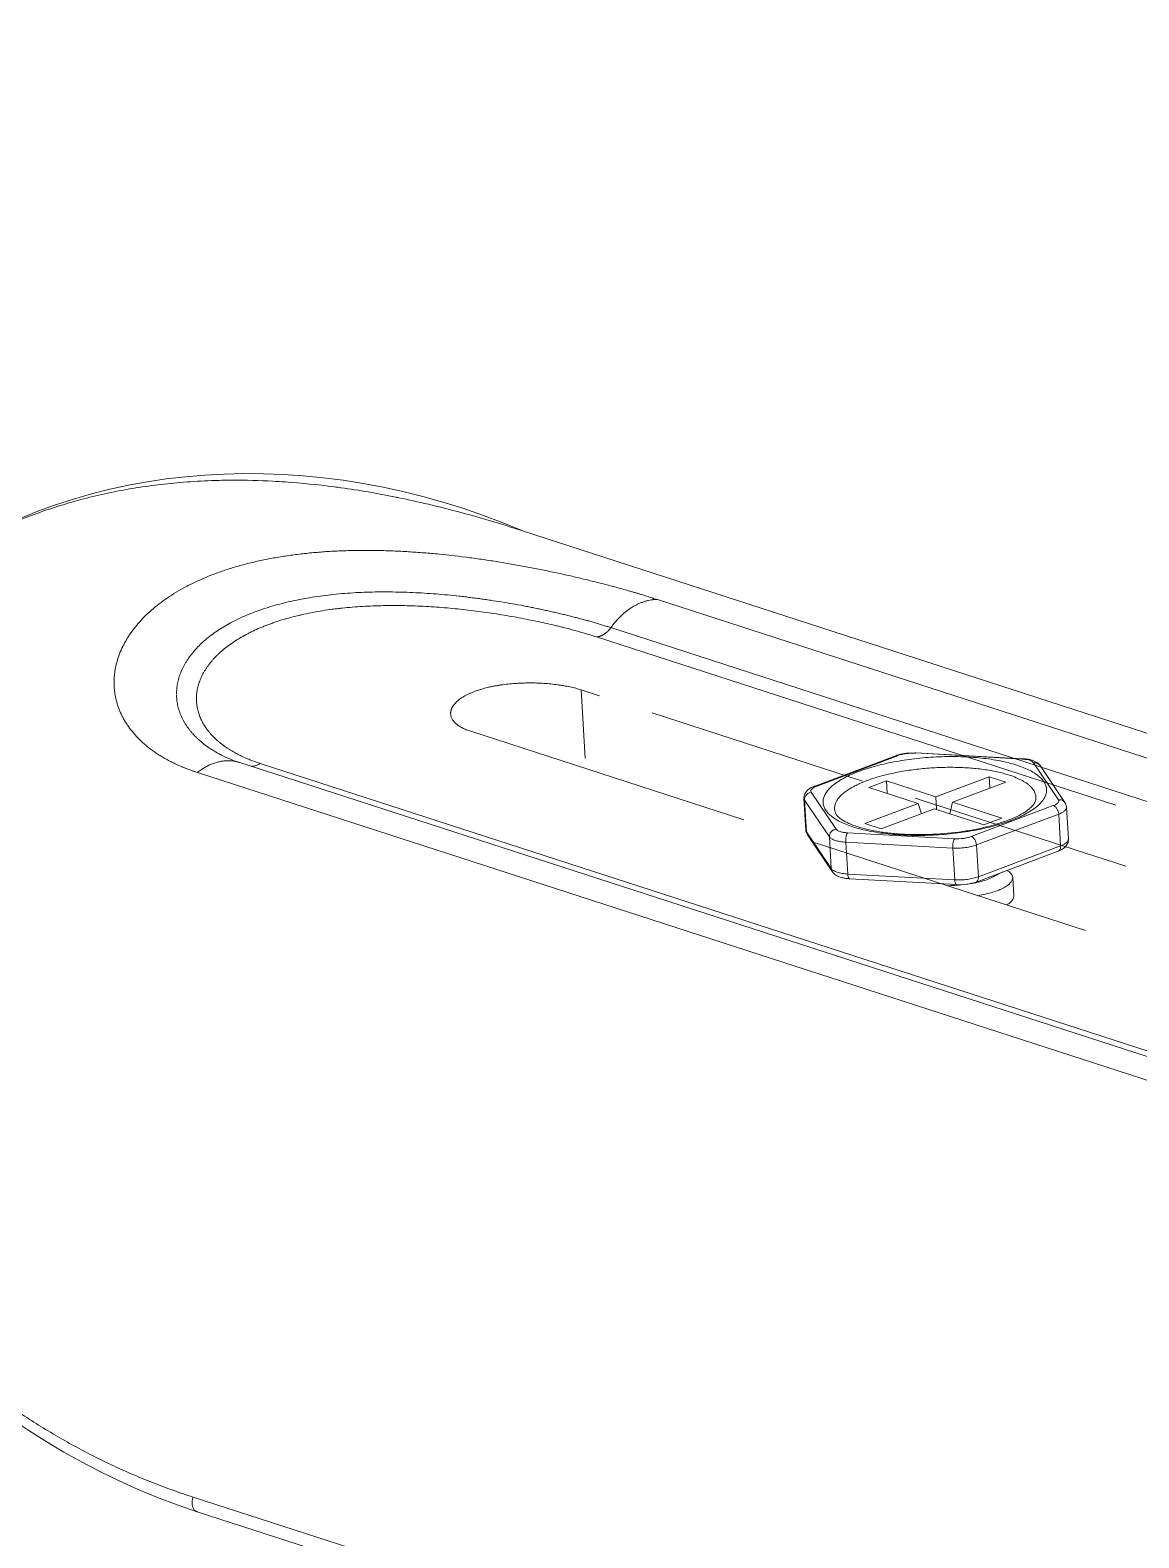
# Model space of a CAD drawing. Header units: millimetres. Extents: x 7106 to 73427, y -466 to 50348.
# Drawn here: x 20008 to 21023, y 13289 to 14669 of the extents above; entities that cross this region are included whole.
import ezdxf

# ---------------------------------------------------------------- set-up
doc = ezdxf.new("R2010")
doc.units = ezdxf.units.MM
doc.linetypes.add('PDF_IMPORT', pattern=[1, 0.8, -0.2])
doc.layers.add('CCTV', color=7, linetype='Continuous')
doc.layers.add('Cotas', color=1, linetype='Continuous')

# ---------------------------------------------------------------- blocks, each defined once
blk = doc.blocks.new('IB9389-HM EHM OK')
at = {"color": 1}
blk.add_wipeout([(153.89, 404.83), (155.96, 426.05), (156.41, 430.57), (156.38, 437.04), (154.93, 443.98), (151.66, 451.58), (136.79, 469.66), (121.53, 481.29), (94.57, 496.16), (65.62, 507.94), (33.52, 517.95), (-11.46, 528.22), (-52.49, 534.65), (-84.09, 537.96), (-106.97, 539.52), (-152.99, 540.53), (-202.03, 538.34), (-252.69, 531.86), (-297.24, 521.18), (-319.46, 513.13), (-338.53, 503.6), (-356.99, 489.67), (-367.65, 474.37), (-370.14, 464.51), (-370.39, 457.49), (-371.34, 415.98), (-371.37, 406.67), (-370.21, 399.19), (-366.57, 389.2), (-361.64, 380.82), (-345.8, 363.92), (-311.05, 341.89), (-286.31, 331.11), (-254.92, 320.59), (-255.02, 316.5), (-255.34, 302.48), (-258.02, 185.49), (-258.83, 150), (-261.25, 105.95), (-263.65, 65.97), (-267.7, 69.25), (-288.77, 83.54), (-314.38, 95.44), (-331.78, 100.37), (-346.48, 102.45), (-356.02, 103.05), (-371.74, 111.63), (-398.1, 120.21), (-407.19, 122.9), (-435, 125.13), (-460.01, 123.05), (-487.19, 116.54), (-500.44, 111.45), (-1226.28, -124.62), (-1242.22, -129.01), (-1265.55, -141.13), (-1278.69, -152.62), (-1285.54, -160.36), (-1295.27, -174.64), (-1300.96, -185.76), (-1302.72, -190.3), (-1303.24, -195.2), (-1302.49, -198.24), (-1301.72, -200.53), (-1296.26, -202.86), (-1288.19, -205.57), (-1285.43, -206.81), (-1276.09, -205.59), (-1243.66, -198.76), (-1211.69, -192.09), (-1192.58, -188.13), (-1187.22, -187.03), (-1191.61, -196.45), (-1199.05, -216.95), (-1203.63, -234.97), (-1206.5, -251.73), (-1208.72, -285.93), (-1206.01, -324.7), (-1198.89, -360.31), (-1185.84, -399.2), (-1170.35, -431.37), (-1155.92, -454.59), (-1127.28, -489.29), (-1095.09, -516.15), (-1060.07, -534.56), (-1027.71, -542.88), (-981.44, -541.1), (-934.42, -525.17), (-753.03, -466.4), (-647.75, -432.29), (-602.86, -413.06), (-516.79, -386.79), (-423.07, -359.43), (-383.58, -342.04), (-336.6, -327.61), (-275.71, -298.65), (-223.06, -265.49), (-198.09, -233.66), (-188.7, -214.42), (-180.85, -190.9), (-176.54, -170.09), (-174.57, -153.13), (-166.19, -150.42), (-157.02, -147.45), (-150.25, -145.25), (-146.9, -154.96), (-143.04, -163.12), (-138.3, -171.93), (-136.48, -175.46), (-123.77, -175.7), (-93.08, -174.26), (-59.88, -168.58), (-31.24, -157.53), (-18.9, -148.35), (-14, -142.61), (-9.34, -133.7), (-7.78, -126.86), (-5.99, -99.44), (-1.62, -26.96), (2.89, 48.04), (5.79, 96.19), (9.34, 144.52), (19.13, 244.78), (24.88, 303.7), (37.62, 306.01), (72.04, 314.52), (99.9, 324.84), (123.27, 337.84), (141.05, 354.34), (148.33, 366.83), (151.56, 380.99)], dxfattribs=at)
at = {"layer": 'Cotas', "color": 1, "lineweight": 13}
for points in [[(-1238.98, -127.84), (-502.61, 110.76, -0.002174), (-500.44, 111.45, -0.011406), (-486.71, 115.46), (-486.5, 115.52, -0.014665), (-471.57, 119.04, 0.006322), (-470.78, 119.2, -0.015459), (-456.97, 121.56, 0.000399), (-455.25, 121.79, -0.015211), (-442.95, 123.03, -0.004884), (-439.76, 123.22, -0.014319), (-429.57, 123.47, -0.007799), (-424.23, 123.36, -0.010342), (-417.2, 122.96, -0.011211), (-410.72, 122.31, -0.009857), (-404.35, 121.4, -0.011566), (-398.1, 120.21, -0.01167), (-391.99, 118.76, -0.01301), (-386.01, 117.05, -0.012301), (-380.18, 115.08, -0.0119), (-374.51, 112.85, -0.011981)], [(-374.72, -111.47, -0.008514), (-379.39, -114.56, -0.007511), (-384.15, -117.49, -0.007529), (-388.99, -120.26, -0.007522), (-393.92, -122.87, -0.00837), (-398.91, -125.33, -0.006268), (-403.99, -127.62, -0.007132), (-409.13, -129.74, -0.007449), (-414.33, -131.71, -0.00711), (-419.6, -133.51), (-490.43, -156.46, 0.009497)], [(-515.39, 99.18, 0.00065), (-513.66, 99.57, 0.000621), (-511.89, 99.96, -0.002785), (-508.31, 100.71, -0.004127), (-504.66, 101.43, -0.004318), (-500.95, 102.11, -0.004271), (-497.19, 102.75, -0.004016), (-493.39, 103.34, -0.002664), (-489.56, 103.88, -0.00805), (-481.82, 104.77, -0.00412), (-477.95, 105.11, -0.002769), (-474.07, 105.38, -0.00545), (-470.21, 105.58, -0.004107), (-466.37, 105.7, -0.005474), (-462.57, 105.72, -0.006914), (-458.79, 105.66, -0.008383), (-455.07, 105.52, -0.007071), (-451.4, 105.27, -0.007162), (-447.8, 104.93, -0.008724), (-444.27, 104.5, -0.007597), (-440.82, 103.96, -0.00778), (-437.46, 103.33, -0.007935), (-434.2, 102.59, -0.009673), (-431.05, 101.76, -0.009894), (-428.01, 100.83, -0.012239), (-425.09, 99.8, -0.012542), (-422.3, 98.68, -0.010497), (-419.65, 97.47, -0.011542), (-417.14, 96.18, -0.013705), (-414.78, 94.8, -0.012565), (-412.57, 93.35, -0.013022), (-410.52, 91.82, -0.016479), (-408.64, 90.22, -0.018514), (-406.93, 88.56, -0.019135), (-405.39, 86.84, -0.020144), (-404.03, 85.09, -0.011818), (-403.41, 84.19, -0.008227), (-402.84, 83.28, -0.008591), (-402.32, 82.36, -0.015635), (-401.84, 81.44, -0.021849), (-401.02, 79.58, -0.022327), (-400.39, 77.69, -0.006503), (-400.14, 76.75, -0.010581), (-399.95, 75.8, -0.010674), (-399.8, 74.85, -0.016254), (-399.7, 73.9, -0.016487), (-399.64, 72.95, -0.016543), (-399.64, 72.01, -0.011008), (-399.68, 71.07, -0.011628), (-399.77, 70.13, -0.016309), (-399.91, 69.2, -0.010863), (-400.09, 68.27)], [(-517.12, 98.78, 0.002202), (-518.81, 98.37, 0.002947), (-520.48, 97.96, 0.003722), (-522.12, 97.55, 0.004945), (-525.34, 96.71)], [(-912.23, -28.29), (-911.65, -28.1), (-536.99, 93.3, -0.013504), (-536.22, 93.28, 0.004774), (-535.65, 93.73, -0.002142), (-534.97, 93.94, -0.006842), (-534.28, 94.16, -0.00887), (-533.57, 94.37, -0.006731), (-532.87, 94.59, -0.00201), (-532.15, 94.8, 0.006623), (-531.43, 95.02, 0.006518), (-530.69, 95.23)], [(-524.17, 85.07, -0.012904), (-524.38, 85.27, -0.012092), (-524.59, 85.49, 0.011696), (-524.8, 85.71, -0.018475), (-525.18, 86.21, 0.010253), (-525.79, 87.02, 0.007283), (-526.43, 87.8, 0.011226), (-527.1, 88.53, 0.015152), (-527.79, 89.22, 0.015423), (-528.5, 89.86, 0.012123), (-529.23, 90.45, 0.01572), (-529.98, 90.99, 0.017744), (-530.73, 91.48, 0.016022), (-531.5, 91.91, 0.013486), (-532.28, 92.29, 0.013739), (-533.07, 92.6, 0.019737), (-533.86, 92.87, 0.01393), (-534.65, 93.07, 0.039958), (-536.19, 93.28)], [(-457.29, 91.15, 0.006266), (-459.84, 91.38, 0.008022), (-462.42, 91.57, 0.003969), (-465.04, 91.7, 0.003934), (-467.69, 91.77, 0.005859), (-470.35, 91.8, 0.00386), (-473.04, 91.76, 0.005809), (-475.72, 91.69, 0.005876), (-478.42, 91.56, 0.00397), (-481.11, 91.4, 0.003851), (-483.8, 91.18, 0.003862), (-486.47, 90.93, 0.004093), (-489.13, 90.64, 0.002184), (-491.76, 90.31, 0.001962), (-494.37, 89.95, 0.002282), (-496.94, 89.56, 0.001999), (-499.47, 89.14, 0.00406), (-501.96, 88.7, 0.004518), (-504.4, 88.22, 0.004614), (-506.79, 87.73, 0.004275), (-509.11, 87.22, 0.002182), (-511.38, 86.7)], [(-491.18, 93.64, 0.003558), (-492.62, 93.44, 0.003587), (-494.05, 93.24, 0.003593), (-495.46, 93.02, 0.003611), (-498.27, 92.57, 0.003671), (-501.03, 92.1, 0.001849), (-503.75, 91.59, -0.000737), (-505.09, 91.33, -0.00077), (-506.42, 91.06, 0.000793), (-507.73, 90.79)], [(-415.49, 70.76, 0.01508), (-415.57, 71.44, 0.007454), (-415.68, 72.12, 0.005651), (-415.84, 72.8, 0.022252), (-416.24, 74.16, 0.02603), (-416.77, 75.5, 0.015752), (-417.09, 76.17, 0.009346), (-417.44, 76.84, 0.003423), (-417.82, 77.5, 0.009179), (-418.25, 78.16, 0.017098), (-419.18, 79.45, 0.015747), (-420.24, 80.71, 0.019368), (-421.43, 81.94, 0.016542), (-422.75, 83.14, 0.010152), (-424.18, 84.3, 0.014218), (-425.75, 85.41, 0.025489), (-429.08, 87.4, 0.010965), (-431.11, 88.44, 0.012698), (-433.13, 89.34, 0.010244), (-435.23, 90.18, 0.009157), (-437.43, 90.96, 0.010972), (-439.73, 91.68, 0.008693), (-442.11, 92.33, 0.008975), (-444.57, 92.91, 0.008313), (-447.1, 93.43, 0.005825), (-449.7, 93.89, 0.006032), (-452.36, 94.27, 0.007345), (-455.08, 94.59, 0.011485), (-460.78, 95.05, 0.00366), (-463.5, 95.16, 0.005432), (-466.38, 95.23, 0.005378), (-469.28, 95.23, 0.003562), (-472.2, 95.18, 0.003558), (-475.13, 95.08, 0.003632), (-478.07, 94.92, 0.001765), (-481, 94.72, 0.001609), (-483.93, 94.46, 0.003724), (-486.84, 94.16, 0.000403), (-488.3, 94)], [(-511.57, 89.93, 0.00301), (-512.81, 89.64, 0.000962), (-514.03, 89.34, 0.001013), (-515.25, 89.04, 0.001997), (-516.43, 88.73, 0.004178), (-517.6, 88.43, 0.004231), (-518.75, 88.11, 0.004312), (-519.87, 87.81)], [(-446.46, 89.33, 0.004328), (-447.6, 89.59, 0.008567), (-449.94, 90.07, 0.00844), (-452.33, 90.49, 0.006222), (-454.79, 90.85, 0.004635), (-456.04, 91)], [(-428.74, 81.81, 0.01235), (-430.2, 82.81, 0.007941), (-430.96, 83.29, 0.004852), (-431.75, 83.76, 0.013388), (-433.41, 84.67, 0.009569), (-434.28, 85.11, 0.004723), (-435.17, 85.54, 0.010459), (-437.03, 86.35, 0.002819), (-437.99, 86.74, 0.009229), (-438.98, 87.11, 0.004583), (-439.99, 87.47, 0.004548), (-441.01, 87.82, 0.004504), (-442.07, 88.15, 0.005807), (-443.14, 88.47, 0.007231), (-445.33, 89.06)], [(-520.98, 87.49, 0.008846), (-521.52, 87.33, 0.008846), (-522.06, 87.17, 0.009041), (-522.59, 87.01, 0.011777), (-523.11, 86.85, 0.01475), (-523.64, 86.69, 0.00914), (-524.16, 86.53)], [(-522.05, 83.93, 0.031801), (-521.57, 83.85, -0.005055), (-519.7, 84.44, -0.004871), (-517.73, 85.02, -0.002367), (-515.69, 85.59, -0.002904), (-513.57, 86.15, -0.003343), (-512.48, 86.42)], [(-425.6, 79.15, 0.004744), (-426.17, 79.7, 0.015893), (-427.4, 80.77, 0.013567), (-428.06, 81.29)], [(-421.8, 73.92, 0.010448), (-422.1, 74.52, 0.010385), (-422.43, 75.12, 0.003962), (-422.8, 75.71, 0.004082), (-423.2, 76.3, 0.005846), (-423.62, 76.88, 0.005601), (-424.07, 77.46)], [(-420.79, 65.44, 0.010153), (-420.65, 66.04, 0.009879), (-420.56, 66.63, -0.000903), (-420.49, 67.23, 0.008013), (-420.46, 67.84, 0.00862), (-420.45, 68.45, 0.008505), (-420.48, 69.06, 0.016869), (-420.54, 69.67, 0.015595), (-420.63, 70.28, 0.008216), (-420.74, 70.89, 0.008103), (-420.9, 71.49, 0.021811), (-421.29, 72.72, 0.00742), (-421.53, 73.32)], [(-516.33, 70.87, 0.014352), (-517.01, 70.68, 0.007461), (-517.65, 70.49), (-518.69, 53.2)], [(-512.56, 71.65, 0.006297), (-513.37, 71.51, 0.007649), (-514.15, 71.38, 0.00139), (-514.9, 71.22)], [(-502.8, 72.2, 0.00852), (-504.64, 72.24, 0.005681), (-506.47, 72.21, 0.005611), (-508.28, 72.12, 0.006133), (-510.03, 71.97, 0.006369), (-511.74, 71.77)], [(-496.53, 71.58, 0.011701), (-497.4, 71.72, 0.011992), (-499.17, 71.94, 0.00884), (-500.97, 72.1, 0.006052), (-501.88, 72.16)], [(-485.55, 66.77, 0.014375), (-485.89, 67.15, 0.027273), (-486.27, 67.53, 0.025243), (-486.71, 67.91, 0.024067), (-487.2, 68.27, 0.018025), (-487.74, 68.62, 0.010517), (-488.32, 68.97, 0.009867), (-488.95, 69.3, 0.01863), (-489.62, 69.61, 0.012399), (-490.33, 69.91, 0.003761), (-491.09, 70.2, 0.00667), (-491.79, 70.44, 0.013002), (-492.52, 70.67, 0.009467), (-494.06, 71.08, 0.006156), (-494.87, 71.26, 0.007304), (-495.69, 71.43)], [(-427.42, 56.34, 0.009428), (-426.8, 56.81, 0.014127), (-426.22, 57.28, 0.014508), (-425.65, 57.76, 0.014973), (-425.12, 58.25, 0.010274), (-424.61, 58.76, 0.015899), (-424.13, 59.27, 0.016371), (-423.68, 59.79, 0.006002), (-423.26, 60.32, 0.006345), (-422.87, 60.86, 0.017486), (-422.5, 61.41, 0.013788), (-422.17, 61.97, 0.020058), (-421.58, 63.1, 0.02651), (-421.13, 64.26, 0.018576), (-420.94, 64.85)], [(-417.11, 62.84, 0.013215), (-416.8, 63.46, 0.003771), (-416.51, 64.1, 0.014028), (-416.26, 64.75, 0.009584), (-416.04, 65.4)], [(-401.3, 64.66, 0.019148), (-400.93, 65.55, 0.014006), (-400.6, 66.45, 0.01731), (-400.32, 67.36)], [(-488.65, 60.41, 0.008618), (-488.14, 60.63, 0.008746), (-487.66, 60.87, 0.013954), (-487.22, 61.11, 0.009056), (-486.8, 61.37, 0.018259), (-486.42, 61.64)], [(-485.51, 62.49, 0.030001), (-485.28, 62.8, 0.027581), (-485.08, 63.1, 0.013215), (-484.92, 63.42)], [(-484.81, 63.74, 0.048928), (-484.74, 64.06, 0.033412), (-484.7, 64.39)], [(-424.1, 55.55, 0.013356), (-422.69, 56.54, 0.015734), (-421.41, 57.58, 0.018128), (-420.8, 58.12, 0.009258), (-420.23, 58.68, 0.014057), (-419.69, 59.24, 0.005103), (-419.18, 59.81, 0.014955), (-418.7, 60.4, 0.015402), (-418.26, 61, 0.019742), (-417.84, 61.6, 0.009959), (-417.46, 62.21)], [(-415.12, 51.79, 0.003799), (-414.54, 52.07, 0.009282), (-413.42, 52.64, 0.009452), (-412.34, 53.24, 0.008087), (-411.3, 53.86, 0.007351), (-410.3, 54.5, 0.009916), (-409.35, 55.17, 0.012727), (-408.43, 55.86, 0.010143), (-407.57, 56.57, 0.006254), (-406.74, 57.29, 0.010009), (-405.95, 58.05, 0.010477), (-405.21, 58.82, 0.017677), (-404.52, 59.61, 0.021302), (-403.25, 61.23, 0.010096), (-402.7, 62.07, 0.011648), (-402.18, 62.92, 0.01185), (-401.71, 63.78)], [(-822.43, -71.84, 0.003373), (-820.91, -71.65, 0.003931), (-819.42, -71.42, 0.007534), (-817.96, -71.17, 0.011261), (-816.53, -70.9, 0.010682), (-815.14, -70.59, 0.008187), (-813.79, -70.26, 0.008346), (-812.47, -69.89, 0.011242), (-811.2, -69.5), (-436.55, 51.89, 0.016244), (-433.97, 52.83, 0.008824), (-432.75, 53.33, 0.009095), (-431.59, 53.88, 0.007444), (-431.03, 54.15)], [(-809.43, -70.22), (-806.99, -69.58), (-805.98, -69.27), (-805.99, -69.26), (-431.2, 52.17), (-430.02, 52.58), (-428.87, 53.03), (-427.78, 53.5), (-426.76, 54), (-426.53, 54.12), (-426.49, 54.14, 0.0072), (-425.63, 54.61, 0.002929), (-424.85, 55.07)], [(-640.18, 41.46, -0.065199), (-639.9, 42.03), (-633.63, 51.33, -0.067132), (-633.12, 51.9, -0.05193), (-632.5, 52.32, -0.034184), (-631.81, 52.63, -0.028551), (-631.04, 52.85, -0.034411), (-630.11, 52.86, -0.025212), (-629.08, 52.97), (-602.26, 54.58), (-629.29, 53.08, 0.028022), (-630.6, 52.94)], [(-627.77, 51.45, 0.018349), (-629.55, 50.81, 0.022992), (-631.12, 50.09, 0.027307), (-632.44, 49.31, 0.037952), (-633.53, 48.48, 0.048752), (-634.37, 47.6, 0.056278), (-634.94, 46.69, 0.066503), (-635.24, 45.74, 0.070086), (-635.26, 44.78, 0.068867), (-635.02, 43.8, 0.050636), (-634.51, 42.82, 0.038718), (-633.74, 41.85, 0.031633), (-632.7, 40.9, 0.026482), (-631.42, 39.98, 0.019748), (-629.9, 39.08, 0.015682), (-628.17, 38.24, 0.015704), (-626.23, 37.45, 0.025644), (-621.82, 36.05, 0.019795), (-616.83, 34.94, 0.017703), (-611.48, 34.17, 0.01696), (-605.96, 33.76, 0.018033), (-600.47, 33.74, 0.01987), (-595.24, 34.09, 0.022897), (-590.46, 34.81, 0.029229), (-586.32, 35.88, 0.019997), (-584.54, 36.52, 0.022992), (-582.97, 37.24, 0.027307), (-581.65, 38.02, 0.037952), (-580.56, 38.85, 0.048752), (-579.72, 39.72, 0.056278), (-579.15, 40.64, 0.066503), (-578.85, 41.59, 0.070086), (-578.83, 42.55, 0.068867), (-579.07, 43.53, 0.057127), (-579.58, 44.5, 0.044571), (-580.35, 45.47, 0.031633), (-581.39, 46.43, 0.026482), (-582.67, 47.35, 0.019748), (-584.19, 48.25, 0.015682), (-585.92, 49.09, 0.015704), (-587.86, 49.88, 0.025644), (-592.27, 51.28, 0.020797), (-597.26, 52.38, 0.018654), (-602.61, 53.16, 0.01696), (-608.13, 53.56, 0.018033), (-613.62, 53.59, 0.01987), (-618.85, 53.24, 0.022703), (-623.63, 52.52, 0.028972), (-627.77, 51.45)], [(-602.05, 54.45, -0.046956), (-599.83, 54.37, -0.020113), (-598.78, 54.18, -0.029174), (-597.82, 54.08, 0.04349), (-599.87, 54.49, 0.040407), (-602.05, 54.45)], [(-575.58, 45.65, 0.041396), (-576.55, 46.1), (-597.32, 53.91, 0.010014), (-597.87, 53.91), (-577.09, 46.1, -0.025504), (-576.75, 45.95)], [(-430.48, 54.44, 0.007425), (-429.95, 54.74, 0.007476), (-429.42, 55.04, 0.0088), (-428.73, 55.46, 0.012629), (-428.06, 55.9)], [(-420.04, 49.82, -0.014301), (-420.37, 49.7), (-420.69, 49.6), (-795.35, -71.8, 0.018941), (-796.28, -71.12, 0.015235), (-797.23, -70.52, 0.021359), (-798.2, -70.01)], [(-633.63, 51.33, -0.073587), (-633.33, 51.66, -0.071251), (-632.93, 51.9, -0.059651), (-632.48, 52.02, -0.065217), (-632, 52.02), (-638.27, 42.72, 0.208752), (-639.68, 42.31)], [(-581.96, 41.84, 0.043269), (-582.32, 42.56, 0.03401), (-582.85, 43.28, 0.056791), (-584.37, 44.69, 0.037593), (-586.48, 46.02, 0.029551), (-589.13, 47.25, 0.021996), (-592.24, 48.34, 0.017787), (-595.74, 49.27, 0.015305), (-599.54, 50, 0.014465), (-603.53, 50.53, 0.014024), (-607.62, 50.84, 0.014074), (-611.69, 50.91, 0.014503), (-615.64, 50.75, 0.016836), (-619.38, 50.37, 0.02), (-622.8, 49.76, 0.024736), (-625.81, 48.96, 0.023199), (-627.61, 48.29, 0.027163), (-629.16, 47.55, 0.032448), (-630.44, 46.74, 0.016684), (-630.97, 46.31, 0.023243), (-631.43, 45.87, 0.054986), (-632.12, 44.95, 0.066039), (-632.5, 44, 0.074321), (-632.57, 43.01)], [(-436.54, 51.9, 0.029817), (-436, 51.58, 0.015543), (-435.73, 51.45)], [(-435.45, 51.34, 0.029265), (-435.18, 51.26, 0.054329), (-434.75, 51.18)], [(-431.2, 52.17), (-431.43, 52.1, -0.020865), (-430.63, 52.32, -0.019691), (-429.92, 52.46, -0.028203), (-429.19, 52.55, -0.020982), (-428.44, 52.58, -0.021109), (-427.47, 52.53, -0.02108), (-426.99, 52.47, -0.022277), (-426.49, 52.38, -0.021177), (-425.51, 52.15, -0.020563), (-424.52, 51.81, -0.012934), (-424.04, 51.61, -0.012737), (-423.54, 51.39, -0.014851), (-422.58, 50.88, -0.019177), (-421.63, 50.28, -0.018941), (-420.7, 49.6)], [(-580.4, 33.34), (-574.13, 42.64), (-574.62, 34.6, -0.084073), (-574.88, 33.81), (-581.15, 24.51, -0.058761), (-581.56, 24.04, -0.048067), (-582.04, 23.66, -0.061377), (-583.14, 23.16, -0.037605), (-584.25, 22.89, -0.025433), (-585.49, 22.76), (-612.53, 21.26, -0.04839), (-615.11, 21.37, -0.019851), (-617.5, 21.75, -0.027395), (-619.55, 22.3)], [(-580.64, 34.34, 0.031649), (-580.85, 34.64, 0.185748), (-582.09, 35.3), (-575.82, 44.6, -0.082849), (-575.14, 44.38)], [(-574.01, 43.62, 0.050675), (-574.17, 44.15, 0.047933), (-574.43, 44.62, 0.034407), (-574.76, 45.02)], [(-574.62, 34.6, 0.11176), (-574.47, 35.02), (-573.98, 43.06)], [(-639.83, 39.91, 0.05295), (-639.2, 39.48, 0.042674), (-638.35, 39.1), (-617.58, 31.29, -0.126102), (-617.14, 32.63)], [(-612.08, 22.46, -0.023097), (-613.66, 22.45, -0.023036), (-615.25, 22.59, -0.027386), (-616.76, 22.86, -0.030337), (-618.06, 23.25), (-638.83, 31.06), (-638.35, 39.1, -0.068449), (-638.21, 39.79, -0.065441), (-637.91, 40.43, -0.077268), (-637.48, 40.94)], [(-637.98, 41.75, 0.044003), (-637.71, 41.56, 0.047048), (-636.99, 41.23), (-616.22, 33.42, 0.034442), (-615.31, 33.15, 0.024899), (-614.26, 32.96, 0.044597), (-612.04, 32.87), (-585.01, 34.36)], [(-632.19, 41.74, 0.032096), (-631.92, 41.37, 0.036525), (-631.51, 40.93, 0.029887), (-630.95, 40.43, 0.039585), (-629.39, 39.35, 0.029483), (-627.29, 38.26, 0.020251), (-624.72, 37.23, 0.017483), (-621.75, 36.29, 0.014591), (-618.47, 35.48, 0.013161), (-614.96, 34.83, 0.025073), (-607.5, 34.03, 0.025027), (-600.01, 33.96, 0.013223), (-596.45, 34.19, 0.015768), (-593.12, 34.62, 0.018842), (-590.08, 35.2, 0.023484), (-587.44, 35.92, 0.026462), (-585.28, 36.74, 0.035303), (-583.65, 37.61, 0.053066), (-582.61, 38.41)], [(-574.88, 33.81, 0.067234), (-574.7, 34.18, 0.07452), (-574.62, 34.6), (-580.88, 25.3), (-580.4, 33.34, 0.098575), (-580.5, 34.02)], [(-640.31, 31.87, -0.023437), (-640.77, 32.22, 0.050675), (-640.61, 31.69, 0.047933), (-640.35, 31.22, 0.034407), (-640.02, 30.81)], [(-639.69, 31.44, 0.029952), (-638.83, 31.06, 0.045361), (-638.82, 30.6)], [(-618.06, 23.25), (-617.58, 31.29, 0.032589), (-616.27, 30.9, 0.024743), (-614.77, 30.63, 0.022939), (-613.17, 30.49, 0.023113), (-611.6, 30.5), (-584.56, 31.99, 0.022057), (-584.56, 32.7, 0.03016), (-584.65, 33.4, 0.043966), (-584.8, 33.99)], [(-585.2, 23.09, 0.04168), (-585.1, 23.47, 0.032177), (-585.05, 23.95), (-612.08, 22.46), (-611.6, 30.5, 0.029412), (-611.6, 31.21)], [(-581.88, 32.45, -0.038927), (-583.11, 32.15, -0.025218), (-584.56, 32), (-585.05, 23.95, 0.021274), (-583.59, 24.11, 0.038007), (-582.36, 24.4)], [(-639.2, 30.19, 0.041396), (-638.23, 29.74), (-617.46, 21.93, 0.038052), (-616.34, 21.6, 0.026097), (-615.11, 21.37, 0.016213), (-612.54, 21.09, 0.011734), (-610.77, 21, 0.008616), (-610.17, 20.99)], [(-627.01, 18.47), (-626.73, 23.1, -0.096037), (-626.61, 23.57, -0.065667), (-626.33, 24.02, -0.059022), (-625.88, 24.46)], [(-624.24, 24.48, 0.006688), (-623.93, 24.31), (-622.95, 23.83), (-621.95, 23.33), (-621.14, 22.93)], [(-623.93, 24.31, 0.030921), (-622.4, 23.67, 0.020478), (-620.56, 23.1)], [(-626.44, 22.11, 0.035001), (-626.19, 21.78, 0.052176), (-625.47, 21.1, 0.035291), (-624.46, 20.47, 0.028046), (-623.18, 19.88, 0.023293), (-621.65, 19.35, 0.018074), (-619.89, 18.88, 0.013328), (-617.94, 18.47)], [(-419.35, -135.14, 0.025424), (-419.35, -134.73, 0.023889), (-419.39, -134.32)], [(-938.78, -334.97), (-888.47, -327.45), (-835.99, -319.49), (-782.78, -311.3), (-728.82, -302.87), (-674.1, -294.21), (-620.03, -285.53, 0.262921), (-544.06, -219.1, -0.215342), (-491.49, -160.17), (-420.65, -137.22), (-420.52, -137.17)]]:
    blk.add_lwpolyline(points, format="xyb", dxfattribs=at)
for points in [[(-502.62, 110.76), (-502.65, 110.74)], [(-624.97, 47.18), (-620.81, 48.53), (-620.94, 45.66)], [(-624.97, 47.18), (-611.48, 42.11)], [(-620.81, 48.53), (-607.32, 43.46)], [(-607.32, 43.46), (-594.83, 47.51), (-594.97, 44.31)], [(-590.33, 45.82), (-602.82, 41.77)], [(-594.83, 47.51), (-590.33, 45.82)], [(-623.97, 38.06), (-611.48, 42.11), (-610.88, 39.16)], [(-607.32, 43.46), (-607.46, 40.27)], [(-640.8, 32.77), (-640.31, 40.82)], [(-593.49, 35.35), (-606.98, 40.42), (-619.47, 36.37)], [(-589.32, 36.7), (-602.82, 41.77), (-603.67, 39.18)], [(-623.97, 38.06), (-619.47, 36.37)], [(-589.33, 36.7), (-593.49, 35.35)]]:
    blk.add_lwpolyline(points, dxfattribs=at)
at = {"layer": 'Cotas', "color": 1, "linetype": 'PDF_IMPORT', "lineweight": 13, "ltscale": 179.423876}
blk.add_lwpolyline([(-525.18, 86.21), (-899.83, -35.19)], dxfattribs=at)
at = {"layer": 'Cotas', "color": 1, "linetype": 'PDF_IMPORT', "lineweight": 13, "ltscale": 172.438065}
blk.add_lwpolyline([(-521.57, 83.85), (-896.22, -37.55)], dxfattribs=at)
at = {"layer": 'Cotas', "color": 1, "linetype": 'PDF_IMPORT', "lineweight": 13, "ltscale": 69.875602}
blk.add_lwpolyline([(-788.23, -17.19), (-517.65, 70.49)], dxfattribs=at)
at = {"layer": 'Cotas', "color": 1, "linetype": 'PDF_IMPORT', "lineweight": 13, "ltscale": 90.729843}
blk.add_lwpolyline([(-489.76, 60.01), (-760.35, -27.67)], dxfattribs=at)
at = {"layer": 'Cotas', "color": 1, "lineweight": 13}
for centre, radius, start, end in [((-561.26, 217.75), 126.22, 285.0691, 285.7918), ((-491.33, 8.1), 84.28, 102.1168, 103.0068), ((-521.98, 86.86), 2.76, 231.031, 236.9142), ((-519.67, 90.46), 7.03, 237.1682, 239.429), ((-519.71, 90.81), 7.32, 241.0572, 243.1483), ((-452.67, 52.86), 37.74, 41.8359, 42.9925), ((-426.42, 69.18), 10.98, 354.1097, 359.9715), ((-487.69, 64.77), 2.91, 29.021, 33.5065), ((-487.27, 64.77), 2.53, 18.782, 28.5822), ((-486.75, 64.72), 2.04, 13.1081, 18.7827), ((-426.68, 69.11), 11.24, 347.6508, 351.1099), ((-495.47, 77.87), 18.75, 287.7121, 289.5714), ((-421.26, 55.46), 5.73, 289.0242, 292.3667), ((-426.54, 71.82), 22.9, 289.8598, 291.5311), ((-423.02, 64.87), 15.15, 290.0639, 291.327), ((-411.82, 38.16), 13.81, 111.5644, 112.9337), ((-411.41, 39.18), 13.02, 112.0024, 113.4265), ((-576.96, 44.52), 1.35, 42.0763, 52.5049), ((-576.4, 45), 0.7, 325.0507, 14.1683), ((-575.84, 42.74), 1.71, 356.7178, 19.7078), ((-639.72, 40.76), 0.592, 174.4873, 196.2244), ((-583.52, 39.74), 1.57, 320.8045, 331.8154), ((-584.85, 40.64), 3.13, 355.5768, 8.8284), ((-585.61, 33.85), 0.789, 26.1665, 40.0562), ((-585.01, 40.82), 6.43, 279.2216, 287.1048), ((-614.65, 31.48), 2.98, 19.8043, 24.4146), ((-587.53, 32.88), 2.94, 22.0019, 26.6072), ((-625.42, 23.02), 1.31, 176.4903, 190.8142), ((-582.74, 25.54), 1.89, 327.0753, 339.7946), ((-616.5, 23.02), 1.55, 188.4561, 203.4347), ((-613.12, 21.93), 0.941, 329.6139, 339.4595), ((-421.99, -135.09), 2.64, 335.2455, 342.843)]:
    blk.add_arc(centre, radius, start, end, dxfattribs=at)
blk.add_ellipse((-454.53, -10.54), major_axis=(138.45, 69.66), ratio=0.840933, start_param=4.53943, end_param=7.779487, dxfattribs=at)
for points in [[(-517.12, 98.78), (-516.54, 98.91), (-515.97, 99.04), (-515.39, 99.18)], [(-530.69, 95.23), (-530.45, 95.3), (-530.2, 95.37), (-529.96, 95.44)], [(-529.96, 95.44), (-529.45, 95.59), (-528.95, 95.72), (-528.44, 95.87)], [(-526.91, 96.29), (-526.39, 96.43), (-525.86, 96.57), (-525.34, 96.71)], [(-536.99, 93.3), (-536.77, 93.37), (-536.55, 93.45), (-536.32, 93.52)], [(-489.75, 93.82), (-490.23, 93.76), (-490.7, 93.7), (-491.18, 93.64)], [(-488.3, 94), (-488.78, 93.94), (-489.27, 93.88), (-489.75, 93.82)], [(-519.87, 87.81), (-520.24, 87.7), (-520.61, 87.59), (-520.98, 87.49)], [(-510.3, 90.22), (-510.73, 90.12), (-511.14, 90.03), (-511.57, 89.93)], [(-507.73, 90.79), (-508.16, 90.69), (-508.59, 90.6), (-509.02, 90.5)], [(-456.04, 91), (-456.45, 91.05), (-456.88, 91.1), (-457.29, 91.15)], [(-445.33, 89.06), (-445.71, 89.15), (-446.08, 89.24), (-446.46, 89.33)], [(-524.16, 86.53), (-524.49, 86.43), (-524.83, 86.32), (-525.16, 86.21)], [(-523.95, 84.88), (-524.02, 84.94), (-524.1, 85), (-524.17, 85.07)], [(-523.72, 84.71), (-523.79, 84.76), (-523.87, 84.82), (-523.95, 84.88)], [(-522.78, 84.16), (-522.85, 84.2), (-522.94, 84.24), (-523.01, 84.27)], [(-522.54, 84.07), (-522.62, 84.1), (-522.7, 84.13), (-522.78, 84.16)], [(-522.29, 83.99), (-522.38, 84.01), (-522.45, 84.04), (-522.54, 84.07)], [(-522.05, 83.93), (-522.13, 83.94), (-522.22, 83.97), (-522.29, 83.99)], [(-511.38, 86.7), (-511.74, 86.6), (-512.11, 86.51), (-512.48, 86.42)], [(-428.06, 81.29), (-428.29, 81.47), (-428.51, 81.64), (-428.74, 81.81)], [(-425.06, 78.59), (-425.24, 78.78), (-425.42, 78.97), (-425.6, 79.15)], [(-424.07, 77.46), (-424.23, 77.65), (-424.39, 77.84), (-424.55, 78.03)], [(-421.53, 73.32), (-421.62, 73.52), (-421.71, 73.72), (-421.8, 73.92)], [(-516.33, 70.87), (-516.1, 70.94), (-515.87, 70.99), (-515.63, 71.05)], [(-515.63, 71.05), (-515.39, 71.1), (-515.15, 71.17), (-514.9, 71.22)], [(-512.56, 71.65), (-512.29, 71.69), (-512.01, 71.73), (-511.74, 71.77)], [(-502.8, 72.2), (-502.49, 72.19), (-502.19, 72.18), (-501.88, 72.16)], [(-496.53, 71.58), (-496.26, 71.53), (-495.97, 71.48), (-495.69, 71.43)], [(-415.44, 70.08), (-415.45, 70.31), (-415.47, 70.53), (-415.49, 70.76)], [(-415.43, 69.4), (-415.43, 69.63), (-415.43, 69.86), (-415.44, 70.08)], [(-485.55, 66.77), (-485.5, 66.7), (-485.45, 66.64), (-485.4, 66.57)], [(-485.4, 66.57), (-485.36, 66.5), (-485.31, 66.44), (-485.27, 66.37)], [(-485.15, 66.18), (-485.11, 66.11), (-485.08, 66.05), (-485.05, 65.98)], [(-484.87, 65.58), (-484.85, 65.52), (-484.83, 65.45), (-484.81, 65.38)], [(-484.76, 65.18), (-484.74, 65.12), (-484.73, 65.05), (-484.72, 64.98)], [(-484.72, 64.98), (-484.71, 64.91), (-484.7, 64.85), (-484.7, 64.78)], [(-484.7, 64.78), (-484.69, 64.72), (-484.69, 64.65), (-484.69, 64.59)], [(-420.94, 64.85), (-420.88, 65.04), (-420.83, 65.24), (-420.79, 65.44)], [(-416.04, 65.4), (-415.98, 65.61), (-415.91, 65.84), (-415.85, 66.05)], [(-415.85, 66.05), (-415.8, 66.27), (-415.75, 66.5), (-415.7, 66.71)], [(-415.58, 67.38), (-415.55, 67.61), (-415.52, 67.83), (-415.5, 68.05)], [(-400.09, 68.27), (-400.16, 67.97), (-400.23, 67.66), (-400.32, 67.36)], [(-486.08, 61.92), (-486.2, 61.82), (-486.31, 61.72), (-486.42, 61.64)], [(-485.78, 62.2), (-485.88, 62.1), (-485.98, 62.01), (-486.08, 61.92)], [(-485.51, 62.49), (-485.6, 62.4), (-485.68, 62.29), (-485.78, 62.2)], [(-484.81, 63.74), (-484.84, 63.63), (-484.88, 63.52), (-484.92, 63.42)], [(-484.69, 64.59), (-484.69, 64.52), (-484.69, 64.46), (-484.69, 64.39)], [(-417.46, 62.21), (-417.34, 62.42), (-417.23, 62.62), (-417.11, 62.84)], [(-401.3, 64.66), (-401.43, 64.36), (-401.57, 64.07), (-401.71, 63.78)], [(-488.65, 60.41), (-488.83, 60.34), (-489.01, 60.27), (-489.19, 60.2)], [(-602.05, 54.58), (-602.12, 54.58), (-602.19, 54.58), (-602.26, 54.58)], [(-602.25, 54.57), (-602.22, 54.57), (-602.19, 54.57), (-602.15, 54.55)], [(-602.15, 54.55), (-602.11, 54.53), (-602.08, 54.49), (-602.05, 54.46)], [(-597.87, 53.91), (-597.77, 53.93), (-597.68, 53.95), (-597.58, 53.95)], [(-597.79, 54.07), (-597.8, 54.07), (-597.81, 54.07), (-597.82, 54.07)], [(-597.58, 53.95), (-597.5, 53.95), (-597.41, 53.94), (-597.32, 53.91)], [(-431.03, 54.15), (-430.85, 54.25), (-430.66, 54.34), (-430.48, 54.44)], [(-428.06, 55.9), (-427.85, 56.04), (-427.63, 56.2), (-427.42, 56.34)], [(-424.85, 55.07), (-424.6, 55.23), (-424.35, 55.39), (-424.1, 55.55)], [(-631.61, 52.37), (-631.77, 52.28), (-631.9, 52.17), (-632, 52.02)], [(-630.97, 52.65), (-631.19, 52.58), (-631.41, 52.49), (-631.61, 52.37)], [(-631.01, 52.85), (-631.02, 52.85), (-631.03, 52.85), (-631.03, 52.85)], [(-631.01, 52.85), (-630.87, 52.88), (-630.74, 52.91), (-630.6, 52.94)], [(-629.19, 53.06), (-629.22, 53.07), (-629.26, 53.09), (-629.3, 53.09)], [(-629.09, 52.97), (-629.12, 53), (-629.15, 53.04), (-629.19, 53.06)], [(-435.73, 51.45), (-435.64, 51.41), (-435.54, 51.38), (-435.45, 51.34)], [(-434.62, 51.16), (-434.53, 51.14), (-434.44, 51.14), (-434.35, 51.13)], [(-419.72, 49.93), (-419.82, 49.89), (-419.93, 49.85), (-420.04, 49.82)], [(-419.39, 50.04), (-419.5, 50), (-419.61, 49.97), (-419.72, 49.93)], [(-418.76, 50.28), (-418.87, 50.24), (-418.98, 50.2), (-419.08, 50.16)], [(-417.82, 50.63), (-417.93, 50.59), (-418.02, 50.55), (-418.14, 50.52)], [(-417.2, 50.88), (-417.31, 50.84), (-417.41, 50.79), (-417.51, 50.75)], [(-416.59, 51.13), (-416.69, 51.09), (-416.8, 51.04), (-416.89, 51)], [(-415.7, 51.52), (-415.89, 51.43), (-416.09, 51.35), (-416.29, 51.26)], [(-415.12, 51.79), (-415.31, 51.7), (-415.5, 51.61), (-415.7, 51.52)], [(-576.81, 46.15), (-576.9, 46.15), (-577, 46.13), (-577.09, 46.1)], [(-576.55, 46.1), (-576.63, 46.13), (-576.72, 46.15), (-576.81, 46.15)], [(-576.64, 45.91), (-576.68, 45.92), (-576.71, 45.94), (-576.75, 45.95)], [(-576.14, 45.6), (-576.29, 45.72), (-576.46, 45.82), (-576.64, 45.9)], [(-639.59, 42.36), (-639.71, 42.27), (-639.81, 42.15), (-639.9, 42.03)], [(-638.36, 42.54), (-638.37, 42.47), (-638.38, 42.4), (-638.37, 42.34)], [(-638.37, 42.34), (-638.36, 42.2), (-638.27, 42.06), (-638.18, 41.95)], [(-638.27, 42.72), (-638.31, 42.67), (-638.34, 42.61), (-638.36, 42.54)], [(-638.18, 41.95), (-638.12, 41.87), (-638.05, 41.81), (-637.98, 41.75)], [(-632.57, 43.01), (-632.54, 42.67), (-632.45, 42.34), (-632.33, 42.02)], [(-632.19, 41.74), (-632.24, 41.83), (-632.29, 41.92), (-632.33, 42.02)], [(-575.82, 45.26), (-575.86, 45.33), (-575.91, 45.38), (-575.96, 45.43)], [(-575.74, 45.1), (-575.76, 45.15), (-575.79, 45.22), (-575.82, 45.26)], [(-575.58, 45.65), (-575.29, 45.47), (-575.01, 45.27), (-574.76, 45.02)], [(-575.14, 44.38), (-574.93, 44.26), (-574.74, 44.11), (-574.59, 43.93)], [(-574.59, 43.93), (-574.51, 43.84), (-574.43, 43.74), (-574.38, 43.64)], [(-574.38, 43.64), (-574.32, 43.54), (-574.27, 43.43), (-574.23, 43.32)], [(-574.13, 42.64), (-574.11, 42.68), (-574.09, 42.71), (-574.07, 42.75)], [(-574.07, 42.75), (-574.02, 42.85), (-573.99, 42.96), (-573.99, 43.06)], [(-574.01, 43.62), (-573.98, 43.44), (-573.97, 43.25), (-573.98, 43.07)], [(-640.31, 40.82), (-640.3, 41.03), (-640.26, 41.25), (-640.18, 41.46)], [(-640.29, 40.59), (-640.27, 40.51), (-640.24, 40.43), (-640.2, 40.37)], [(-640.2, 40.37), (-640.16, 40.28), (-640.11, 40.21), (-640.05, 40.14)], [(-640.05, 40.14), (-639.98, 40.05), (-639.9, 39.98), (-639.83, 39.91)], [(-637.48, 40.94), (-637.34, 41.06), (-637.18, 41.17), (-637, 41.23)], [(-582.31, 38.75), (-582.4, 38.63), (-582.5, 38.52), (-582.61, 38.41)], [(-582.14, 39), (-582.03, 39.22), (-581.92, 39.45), (-581.85, 39.69)], [(-581.75, 41.12), (-581.8, 41.36), (-581.87, 41.6), (-581.96, 41.84)], [(-581.85, 39.69), (-581.78, 39.92), (-581.73, 40.16), (-581.73, 40.39)], [(-585, 34.36), (-584.66, 34.38), (-584.32, 34.41), (-583.98, 34.47)], [(-583.12, 34.67), (-582.9, 34.75), (-582.68, 34.83), (-582.48, 34.96)], [(-582.48, 34.96), (-582.32, 35.05), (-582.19, 35.16), (-582.09, 35.31)], [(-580.5, 34.02), (-580.54, 34.13), (-580.59, 34.24), (-580.64, 34.34)], [(-574.49, 34.81), (-574.5, 34.72), (-574.52, 34.63), (-574.55, 34.54)], [(-574.49, 34.81), (-574.48, 34.88), (-574.48, 34.95), (-574.47, 35.02)], [(-574.47, 35.02), (-574.47, 34.99), (-574.48, 34.95), (-574.48, 34.91)], [(-640.77, 32.22), (-640.8, 32.4), (-640.81, 32.59), (-640.8, 32.77)], [(-640.78, 32.55), (-640.8, 32.62), (-640.8, 32.7), (-640.8, 32.77)], [(-640.69, 32.32), (-640.73, 32.39), (-640.76, 32.47), (-640.78, 32.55)], [(-640.54, 32.09), (-640.59, 32.16), (-640.65, 32.24), (-640.69, 32.32)], [(-639.69, 31.44), (-639.91, 31.56), (-640.13, 31.7), (-640.31, 31.87)], [(-639.2, 30.19), (-639.5, 30.37), (-639.77, 30.57), (-640.02, 30.81)], [(-638.7, 30.21), (-638.76, 30.34), (-638.79, 30.47), (-638.82, 30.6)], [(-616.71, 33.14), (-616.88, 32.99), (-617.02, 32.82), (-617.14, 32.63)], [(-616.22, 33.42), (-616.4, 33.37), (-616.56, 33.26), (-616.71, 33.14)], [(-611.93, 32.71), (-611.97, 32.77), (-612, 32.82), (-612.04, 32.86)], [(-611.68, 31.91), (-611.72, 32.11), (-611.77, 32.3), (-611.84, 32.49)], [(-611.6, 31.21), (-611.62, 31.45), (-611.64, 31.68), (-611.68, 31.91)], [(-581.88, 32.44), (-581.56, 32.55), (-581.25, 32.67), (-580.95, 32.85)], [(-580.95, 32.85), (-580.74, 32.98), (-580.54, 33.14), (-580.4, 33.35)], [(-638.5, 29.92), (-638.59, 30), (-638.65, 30.1), (-638.7, 30.21)], [(-638.23, 29.74), (-638.33, 29.78), (-638.43, 29.84), (-638.5, 29.92)], [(-625.88, 24.46), (-625.7, 24.62), (-625.49, 24.75), (-625.28, 24.87)], [(-619.55, 22.3), (-620.09, 22.47), (-620.64, 22.67), (-621.14, 22.93)], [(-618.06, 23.25), (-618.07, 23.1), (-618.07, 22.94), (-618.04, 22.79)], [(-585.26, 22.95), (-585.28, 22.91), (-585.3, 22.88), (-585.33, 22.85)], [(-585.2, 23.09), (-585.22, 23.04), (-585.23, 23), (-585.26, 22.95)], [(-581.44, 24.81), (-581.73, 24.63), (-582.04, 24.5), (-582.36, 24.4)], [(-580.88, 25.3), (-581.02, 25.09), (-581.22, 24.94), (-581.44, 24.81)], [(-580.96, 24.88), (-580.92, 25.02), (-580.89, 25.16), (-580.88, 25.3)], [(-626.62, 22.45), (-626.66, 22.55), (-626.69, 22.66), (-626.71, 22.77)], [(-626.44, 22.11), (-626.51, 22.22), (-626.57, 22.33), (-626.62, 22.45)], [(-617.93, 22.4), (-617.88, 22.29), (-617.81, 22.19), (-617.73, 22.1)], [(-617.73, 22.1), (-617.65, 22.03), (-617.56, 21.97), (-617.46, 21.93)], [(-612.53, 21.26), (-612.5, 21.26), (-612.47, 21.28), (-612.44, 21.29)], [(-612.44, 21.29), (-612.42, 21.31), (-612.39, 21.33), (-612.37, 21.35)], [(-612.37, 21.35), (-612.35, 21.39), (-612.32, 21.42), (-612.3, 21.46)], [(-612.23, 21.6), (-612.19, 21.72), (-612.17, 21.85), (-612.14, 21.99)], [(-612.14, 21.99), (-612.11, 22.14), (-612.1, 22.3), (-612.08, 22.46)], [(-585.41, 22.78), (-585.43, 22.77), (-585.46, 22.76), (-585.49, 22.76)], [(-585.33, 22.85), (-585.36, 22.82), (-585.38, 22.79), (-585.41, 22.78)], [(-627.01, 18.48), (-627.02, 18.38), (-627.01, 18.28), (-626.99, 18.18)], [(-626.99, 18.18), (-626.98, 18.09), (-626.95, 17.99), (-626.92, 17.89)], [(-626.92, 17.89), (-626.8, 17.55), (-626.58, 17.25), (-626.33, 17)], [(-626.33, 17), (-626, 16.65), (-625.62, 16.37), (-625.21, 16.12)], [(-420.52, -137.17), (-420.47, -137.15), (-420.43, -137.13), (-420.39, -137.1)], [(-420.39, -137.1), (-420.35, -137.08), (-420.31, -137.05), (-420.27, -137.03)], [(-420.27, -137.03), (-420.23, -137.01), (-420.19, -136.98), (-420.15, -136.94)], [(-420.15, -136.94), (-420.11, -136.91), (-420.07, -136.88), (-420.04, -136.85)], [(-420.04, -136.85), (-420, -136.81), (-419.97, -136.77), (-419.93, -136.73)], [(-419.93, -136.73), (-419.87, -136.65), (-419.8, -136.57), (-419.75, -136.48)], [(-419.75, -136.48), (-419.69, -136.39), (-419.64, -136.29), (-419.6, -136.19)], [(-419.48, -133.91), (-419.51, -133.78), (-419.55, -133.64), (-419.6, -133.5)], [(-419.39, -134.32), (-419.41, -134.19), (-419.44, -134.05), (-419.48, -133.91)], [(-419.47, -135.87), (-419.44, -135.76), (-419.42, -135.64), (-419.4, -135.52)], [(-419.4, -135.52), (-419.37, -135.39), (-419.36, -135.27), (-419.35, -135.14)]]:
    blk.add_open_spline(points, degree=3, dxfattribs=at)

msp = doc.modelspace()

# ---------------------------------------------------------------- block references
at = {"layer": 'Cotas', "xscale": -3.623622844581223, "yscale": 3.623622844581223, "zscale": 3.623622844581223}
msp.add_blockref('IB9389-HM EHM OK', (18636.7, 13810), dxfattribs=at)

# ---------------------------------------------------------------- next in the draw order: linework, layer by layer
at = {"layer": 'CCTV'}
for points, weights, knots in [([(33892.8, 23895, 276978300.8), (33892.8, 22426.3, 255327786.2), (33892.8, 20957.6, 233677271.7), (33892.8, 20743, 233677271.7), (33738.1, 20594.3, 233677271.7), (33583.4, 20445.5, 233677271.7), (33369, 20453.8, 233677271.7), (25251.4, 20453.8, 233677271.7), (17133.9, 20453.8, 233677271.7), (16918.6, 20453.8, 233677271.7), (16767.8, 20300.2, 233677271.7), (16617, 20146.6, 233677271.7), (16620.9, 19931.4, 233677271.7), (16658.1, 10979.5, 116838635.8), (16695.4, 2027.6), (16695.4, 1514.6), (17208.4, 1505.2), (17924.9, 1505.6), (18641.5, 1505.9)], [1, 1, 1, 0.920122773917, 1, 0.920122773917, 1, 1, 1, 0.922126429223, 1, 0.922126429223, 1, 1, 1, 0.713520548787, 1, 1, 1], [0, 0, 0, 1, 1, 1.804805, 1.804805, 2.60961, 2.60961, 3.60961, 3.60961, 4.40412, 4.40412, 5.19863, 5.19863, 6.19863, 6.19863, 7.751203, 7.751203, 8.751203, 8.751203, 8.751203]), ([(34453.3, 20494.7, 155784847.8), (34453.3, 20280.1, 155784847.8), (34298.6, 20131.3, 155784847.8), (34143.9, 19982.5, 155784847.8), (33929.5, 19990.8, 155784847.8), (25811.8, 19990.7, 155784847.8), (17694.1, 19990.7, 155784847.8), (17479.1, 19990.8, 155784847.8), (17328.3, 19837.2, 155784847.8), (17177.5, 19683.6, 155784847.8), (17181.4, 19468.4, 155784847.8), (17194.9, 13823.9, 77892423.9), (17208.4, 8179.5), (17208.4, 7666.4), (17721.4, 7657.1), (18179, 7657.4), (18636.7, 7657.8)], [1, 0.920122773917, 1, 0.920122773917, 1, 1, 1, 0.922126429223, 1, 0.922126429223, 1, 1, 1, 0.713520548787, 1, 1, 1], [0, 0, 0, 0.804805, 0.804805, 1.60961, 1.60961, 2.60961, 2.60961, 3.40412, 3.40412, 4.19863, 4.19863, 5.19863, 5.19863, 6.751203, 6.751203, 7.751203, 7.751203, 7.751203])]:
    msp.add_rational_spline(points, weights, degree=2, knots=knots, dxfattribs=at)

doc.saveas('drawing.dxf')
